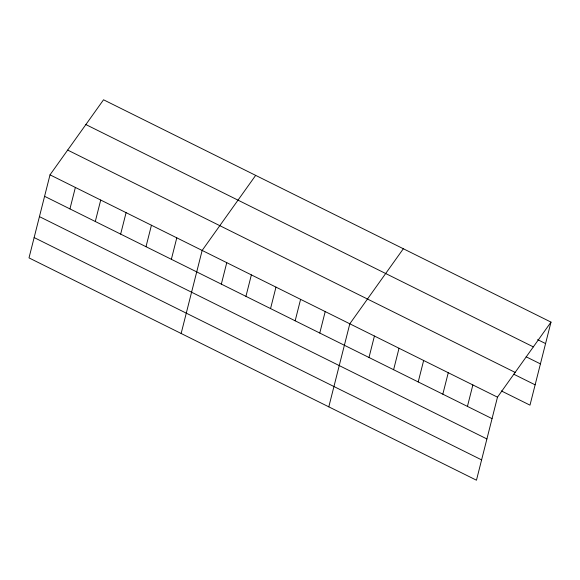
<?xml version="1.0" encoding="UTF-8"?>
<svg xmlns="http://www.w3.org/2000/svg" width="580" height="580" viewBox="0 0 580 580"><rect width="100%" height="100%" fill="white"/><g stroke="black" fill="none" stroke-linecap="round" stroke-linejoin="round"><path stroke-width="0.87" d="M50.011 174.848L29 257.89L476.463 480.211L497.48 397.17L551 322.11L103.537 99.789L50.011 174.848L497.48 397.17M69.941 208.901L75.371 187.442M95.294 221.502L100.724 200.042M120.654 234.102L126.085 212.643M146.008 246.696L151.438 225.243M171.368 259.296L176.791 237.836M181.141 333.478L202.152 250.437L255.671 175.377M221.335 284.12L226.758 262.668M245.942 296.351L251.372 274.891M270.555 308.582L275.986 287.122M295.162 320.805L300.592 299.345M319.776 333.036L325.206 311.576M328.802 406.841L349.812 323.799L403.339 248.748M368.996 357.49L374.426 336.03M393.61 369.714L399.033 348.261M418.216 381.945L423.647 360.485M442.83 394.175L448.26 372.715M467.436 406.399L472.867 384.939M551 322.11L529.99 405.152L501.41 390.956M537.631 339.626L545.57 343.57M85.869 124.555L533.339 346.883M526.14 356.794L540.429 363.892M67.671 150.075L515.141 372.403M513.691 374.18L535.13 384.83M44.58 196.308L492.05 418.629M39.44 216.63L486.91 438.951M34.14 237.568L481.61 459.889"/></g></svg>
